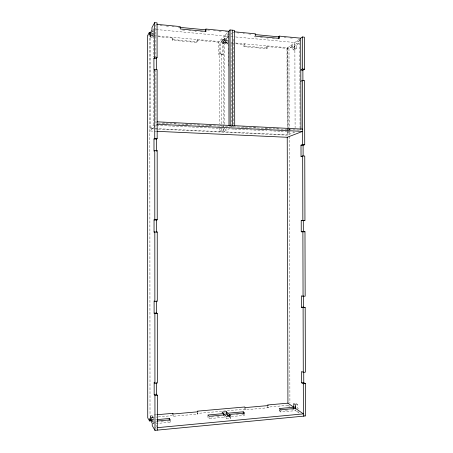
<?xml version="1.0" encoding="UTF-8"?>
<svg xmlns="http://www.w3.org/2000/svg" width="453" height="453" viewBox="0 0 453 453"><rect width="100%" height="100%" fill="white"/><g stroke="black" fill="none" stroke-linecap="round" stroke-linejoin="round"><path stroke-width="0.34" stroke-dasharray="2.27 1.7" d="M151.908 32.129L154.054 28.296M156.302 24.275L155.866 25.051L155.889 56.755M151.902 34.462L152.531 33.352L150.787 33.194M150.209 37.038L152.536 37.248L153.357 35.821L153.352 31.903L154.054 30.662M172.463 40.26L172.463 38.007L172.927 37.333L172.927 39.592L172.463 40.26L196.851 42.44L197.395 41.784L197.395 39.553L196.845 40.215L196.851 42.44M225.328 31.716L228.136 31.987L218.55 42.18L218.573 54.428L222.814 54.785L223.437 54.179L219.184 53.816L218.573 54.428M227.236 40.215L225.719 41.767L221.421 41.376L222.904 39.813L227.236 40.215L227.242 43.969L222.91 43.579L222.904 39.813M222.91 43.579L224.201 42.248L224.195 38.454L225.724 36.846L225.719 34.558L229.563 34.921M228.81 36.325L222.791 42.565L222.814 54.785M230.939 34.117L231.76 33.267M227.242 43.969L228.125 43.086M219.309 128.052L219.314 131.591L224.603 128.629L153.578 125.181L149.83 128.709L157.582 129.071M156.376 122.553L155.94 122.961L155.9 70.136M155.203 126.053L149.83 130.996L156.172 131.285M155.69 125.6L157.157 124.252M243.957 44.479L244.648 43.845L244.654 46.025L243.963 46.653L243.957 44.479L235.764 43.737M266.726 48.692L266.721 46.54L267.48 45.917L267.485 48.075L266.726 48.692L243.963 46.653M299.257 39.258L286.998 48.369L287.213 130.906M266.721 46.54L288.98 48.55L292.831 45.713L292.819 49.87L294.846 50.051L296.579 48.811L296.573 45.153L298.629 43.658L298.623 41.444L300.203 40.283M292.831 45.713L290.826 45.527L290.832 47.69L292.814 46.234L294.835 46.421L294.846 50.051M292.819 49.87L294.546 48.624L294.535 44.966L296.579 43.465L298.629 43.658M294.835 46.421L292.842 47.871L290.832 47.69M226.896 128.675L221.443 131.687L221.438 128.862M158.284 129.105L287.225 135.136L295.107 132.049L293 131.948M158.046 123.069L300.05 130.113L300.962 129.756L299.552 129.688M224.841 415.458L224.847 417.179L226.387 418.731L230.804 418.317L230.804 416.584M298.963 411.964L297.587 412.094L297.581 409.857M156.24 422.049L152.803 422.36L152.803 416.064L151.63 416.171M161.041 421.607L164.479 421.29M167.225 421.041L169.28 420.848L170.226 422.23L153.635 423.759L153.629 417.417L152.803 416.064M211.302 416.998L214.026 416.749M216.744 416.5L220.141 416.188M236.262 414.71L238.352 414.518M241.84 414.195L243.233 414.07L244.66 415.35L244.66 413.074M279.207 409.104L279.207 410.769L281.987 410.514M285.458 410.197L288.233 409.942M291.704 409.625L293.787 409.433M152.831 423.187L154.02 423.079M207.904 415.582L207.904 417.309L209.105 418.634L224.847 417.179M231.33 416.584L244.66 415.35M279.207 410.769L280.86 412.004L295.526 410.65L299.173 413.204M158.318 416.913L172.831 415.616L173.301 416.262L197.893 414.059L197.893 412.926M197.344 411.737L197.344 413.425L244.688 409.195L245.384 409.795L268.323 407.74L268.318 405.56M151.636 420.107L156.234 419.688M151.863 421.545L156.398 421.131M156.24 414.801L150.017 415.35L149.767 37.361M152.095 417.468L157.627 416.975M267.553 405.52L267.559 407.151L289.92 405.152M151.274 417.632L153.629 417.417M296.194 404.671L297.559 404.552L297.564 408.244L299.122 409.308M235.747 43.035L287.814 47.763L288.046 134.813L150.22 128.346L150.158 35.963M233.901 129.077L228.975 128.839L223.572 131.789L223.42 41.914L228.21 42.35M234.603 129.111L245.158 129.626M245.86 129.66L257.117 130.204M257.819 130.238L266.964 130.685M269.778 130.821L280.333 131.33M281.036 131.364L290.186 131.812M162.718 122.871L166.245 123.046M173.997 123.431L177.525 123.607M185.277 123.992L188.805 124.167M197.265 124.592L200.792 124.768M208.544 125.153L211.364 125.294M219.824 125.713L222.644 125.855M231.223 126.285L233.454 126.393M242.598 126.851L245.407 126.987M253.85 127.412L256.658 127.548M265.101 127.973L267.91 128.108M276.347 128.533L279.161 128.669M287.598 129.094L291.115 129.269M150.158 35.26L219.167 41.529L219.297 123.811M230.951 42.599L235.062 42.973M151.602 35.662L153.357 35.821M224.201 42.248L228.561 42.644M294.546 48.624L296.579 48.811M148.635 35.855L149.767 35.957M151.829 36.144L153.895 36.331M158.018 36.704L172.463 38.007M196.845 40.215L228.255 43.058M230.985 43.307L235.084 43.675M172.927 39.592L197.395 41.784M244.654 46.025L267.485 48.075M230.917 36.523L235.135 36.92M235.837 36.987L294.863 42.52L295.096 127.825M225.724 36.846L229.569 37.208M151.596 31.738L153.352 31.903M224.195 38.454L228.555 38.862M294.535 44.966L296.573 45.153M160.073 25.459L162.185 25.657M166.393 26.064L168.505 26.268M172.004 26.602L174.122 26.806M178.318 27.208L179.739 27.344M207.434 30L209.501 30.198M213.403 30.572L215.509 30.776M219.014 31.11L221.24 31.319M232.587 32.412L233.975 32.542M236.783 32.814L238.884 33.018M242.984 33.409L244.484 33.556M248.686 33.958L250.786 34.156M284.071 37.344L286.12 37.542M289.994 37.916L292.276 38.131M182.514 29.983L184.592 30.181M188.748 30.572L190.826 30.77M194.977 31.166L196.364 31.297M200.52 31.687L202.599 31.886M256.177 36.965L254.773 36.829L254.773 35.685M260.379 37.361L262.485 37.559M266.687 37.956L268.091 38.092M272.293 38.488L274.399 38.686M298.623 41.444L296.573 41.251L296.579 43.465M295.803 403.374L297.559 404.552M303.906 414.857L305.503 415.962M287.927 405.327L289.58 406.488M267.559 407.151L268.323 407.74M229.229 416.777L230.804 418.317M197.344 413.425L197.893 414.059M152.168 418.94L152.803 419.999M155.656 424.761L157.044 427.083M155.656 427.185L156.353 428.357M299.795 38.856L300.05 130.113M295.526 409.54L295.526 410.65M288.98 48.55L289.184 127.089M289.19 127.797L289.207 135.577M289.212 136.285L289.914 403.028M287.814 47.763L288.04 134.818M287.213 131.608L287.225 135.136M280.854 409.772L280.86 412.004M245.379 407.592L245.384 409.795M244.682 406.992L244.688 409.195M233.295 39.173L233.454 124.281M231.075 44.411L231.223 124.869M228.142 31.982L228.199 66.568M227.921 34.762L227.921 37.055L226.375 38.658L226.387 42.446L225.079 43.771L225.073 40.011L223.572 41.568L223.567 39.332L220.673 42.372L220.696 54.609L221.313 53.998L221.432 123.918M225.719 41.767L225.719 39.53L221.415 39.134L221.421 41.376M226.387 417.57L226.387 418.731M224.592 124.388L224.445 35.917L153.51 29.264L153.533 56.942M209.105 417.479L209.105 418.634M173.301 415.118L173.301 416.262M170.22 419.869L170.226 422.23M153.544 71.013L153.578 125.181M152.531 33.352L152.536 37.248"/><path stroke-width="0.68" d="M151.008 32.65L149.28 32.491L147.497 35.753L147.735 417.859L149.535 420.962L151.274 420.803M156.336 69.218L156.325 58.482L157.106 57.316L157.078 22.882L154.666 22.65L151.965 27.588L151.965 29.96L151.013 31.687L151.013 35.611L150.209 37.038L150.209 33.137L149.28 34.813L149.28 32.491M156.449 219.886L156.455 232.021L157.242 232.027L157.293 301.336L154.869 301.415L154.818 232.027L154.048 232.027L154.043 219.881L157.231 219.807L157.18 150.656L154.762 150.572L153.992 151.115L153.986 138.992L156.387 139.094L157.168 138.471L157.117 69.479L154.7 69.298L153.935 70.385L153.924 58.29L154.688 57.123L154.666 22.65M234.705 125.708L234.529 30.396L230.045 29.96L228.822 31.257L205.968 29.06L205.362 29.802L205.368 31.563M304.512 69.213L302.423 69.043L300.792 70.056L302.87 70.221L304.512 69.213L304.422 37.169L302.332 36.97L300.701 38.182L279.439 36.132L278.595 36.823L278.601 38.522M153.986 138.992L154.75 138.369L157.168 138.471M157.18 150.656L156.398 151.2L156.387 139.094M300.826 81.314L302.457 80.368L304.546 80.526L304.727 144.717L303.085 145.254L301.002 145.17L301.035 156.449L302.423 156.5M156.874 131.319L287.23 137.276L302.598 131.387L157.157 124.252M301.002 145.17L302.638 144.626L304.727 144.717M301.035 156.449L302.672 155.979L304.761 156.053L304.948 220.379L301.217 220.441L301.245 231.749L302.881 231.749L303.063 296.279L305.163 296.205L304.977 231.743L303.329 231.743L303.3 220.452M154.043 219.881L157.231 219.807M151.636 420.107L150.464 420.214L150.464 416.273L151.274 417.632L151.279 421.596L152.236 423.244L152.242 425.644L154.966 430.35L305.503 415.962L305.413 383.606L303.759 382.66L301.67 382.825L301.636 371.471L303.278 372.349L305.379 372.196L305.192 307.593L303.544 307.123L301.455 307.208L301.426 295.877L303.063 296.279M157.389 427.66L303.397 413.878L295.52 408.43L280.854 409.772L279.201 408.549L295.815 407.043M223.539 415.305L223.539 413.595L222.038 412.111L226.364 411.72L226.364 413.98L227.899 415.475L229.292 415.344M156.925 419.625L169.28 418.51L170.22 419.869L157.089 421.069M223.539 413.595L207.899 415.01L209.105 416.318L224.841 414.886L226.387 416.415L230.798 416.007L229.224 414.484L244.66 413.074L243.227 411.811L227.893 413.198L226.364 411.72M223.278 414.257L226.364 413.98M156.931 414.738L172.831 413.334L173.301 413.98L197.887 411.8L197.338 411.171L244.682 406.992L245.379 407.592L268.318 405.56L267.553 404.976L287.921 403.176L293.782 407.23M154.869 301.415L154.099 300.951L154.111 313.131L156.517 313.029L157.304 313.578L157.355 383.045L154.932 383.227L154.162 382.207L154.167 394.416L156.579 394.223L157.367 395.322L157.389 430.118M154.167 394.416L154.937 395.514L157.367 395.322M301.67 382.825L303.312 383.776L305.413 383.606M301.217 220.441L304.948 220.379M154.111 313.131L154.881 313.674L157.304 313.578M301.455 307.208L303.097 307.678L305.192 307.593M154.048 232.027L157.242 232.027M301.245 231.749L304.977 231.743M157.157 121.817L302.593 129.116M154.688 57.123L157.106 57.316M153.924 58.29L156.325 58.482M179.722 27.344L205.685 29.836M254.988 34.558L279.49 36.908M156.987 24.343L180.26 26.585L180.26 28.969L205.973 31.416L205.968 29.06M234.671 31.823L255.537 33.833L255.543 36.132L279.444 38.403L279.439 36.132M150.464 420.214L149.53 418.617L149.535 420.962M302.87 70.221L302.904 80.764M303.085 145.254L303.114 155.821M303.51 295.803L303.544 307.123M303.725 371.987L303.759 382.66M302.332 36.97L302.423 69.043M302.457 80.368L302.638 144.626M302.672 155.979L302.853 220.373M303.097 307.678L303.278 372.349M303.312 383.776L303.402 416.165M300.701 38.182L300.956 129.054M295.52 408.43L295.509 404.733L293.77 403.555L293.787 408.883M287.23 137.276L287.921 403.176M243.227 411.811L243.233 413.504M232.287 30.175L232.463 125.6M230.045 29.96L230.215 125.487M228.822 31.257L228.986 125.464M229.224 414.484L229.229 416.777M227.893 413.198L227.899 415.475M172.831 413.334L172.831 414.472M169.28 418.51L169.28 420.265M156.511 300.866L156.517 313.029M156.568 382.711L156.579 394.223M154.7 69.298L154.75 138.369M154.762 150.572L154.807 219.796M154.881 313.674L154.932 383.227M154.937 395.514L154.966 430.35"/></g></svg>
